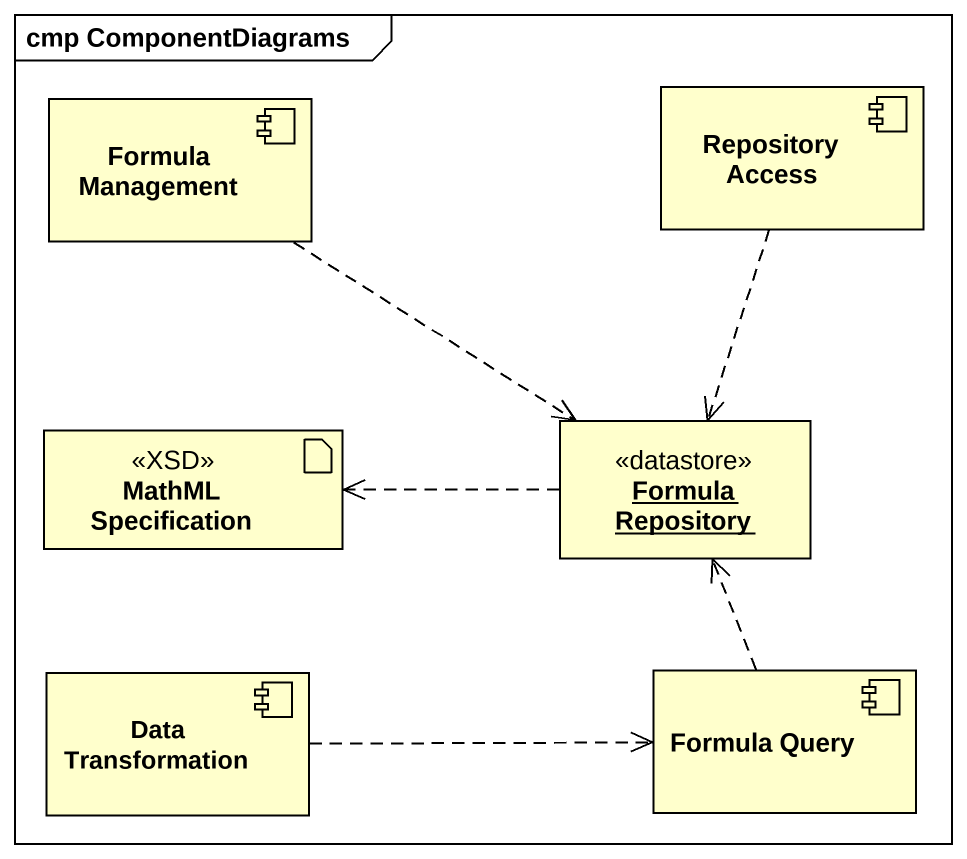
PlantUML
@startuml
mainframe cmp ComponentDiagrams
allowmixing
hide circle
hide empty members
component "Formula Management" as Formula_Management
component "Repository Access" as Repository_Access
artifact "MathML Specification" as MathML_Specification <<XSD>>
object "Formula Repository" as Formula_Repository <<datastore>>
component "Data Transformation" as Data_Transformation
component "Formula Query" as Formula_Query
Formula_Management ..> Formula_Repository
Repository_Access ..> Formula_Repository
Formula_Repository .left.> MathML_Specification
Data_Transformation .right.> Formula_Query
Formula_Query .up.> Formula_Repository
@enduml
